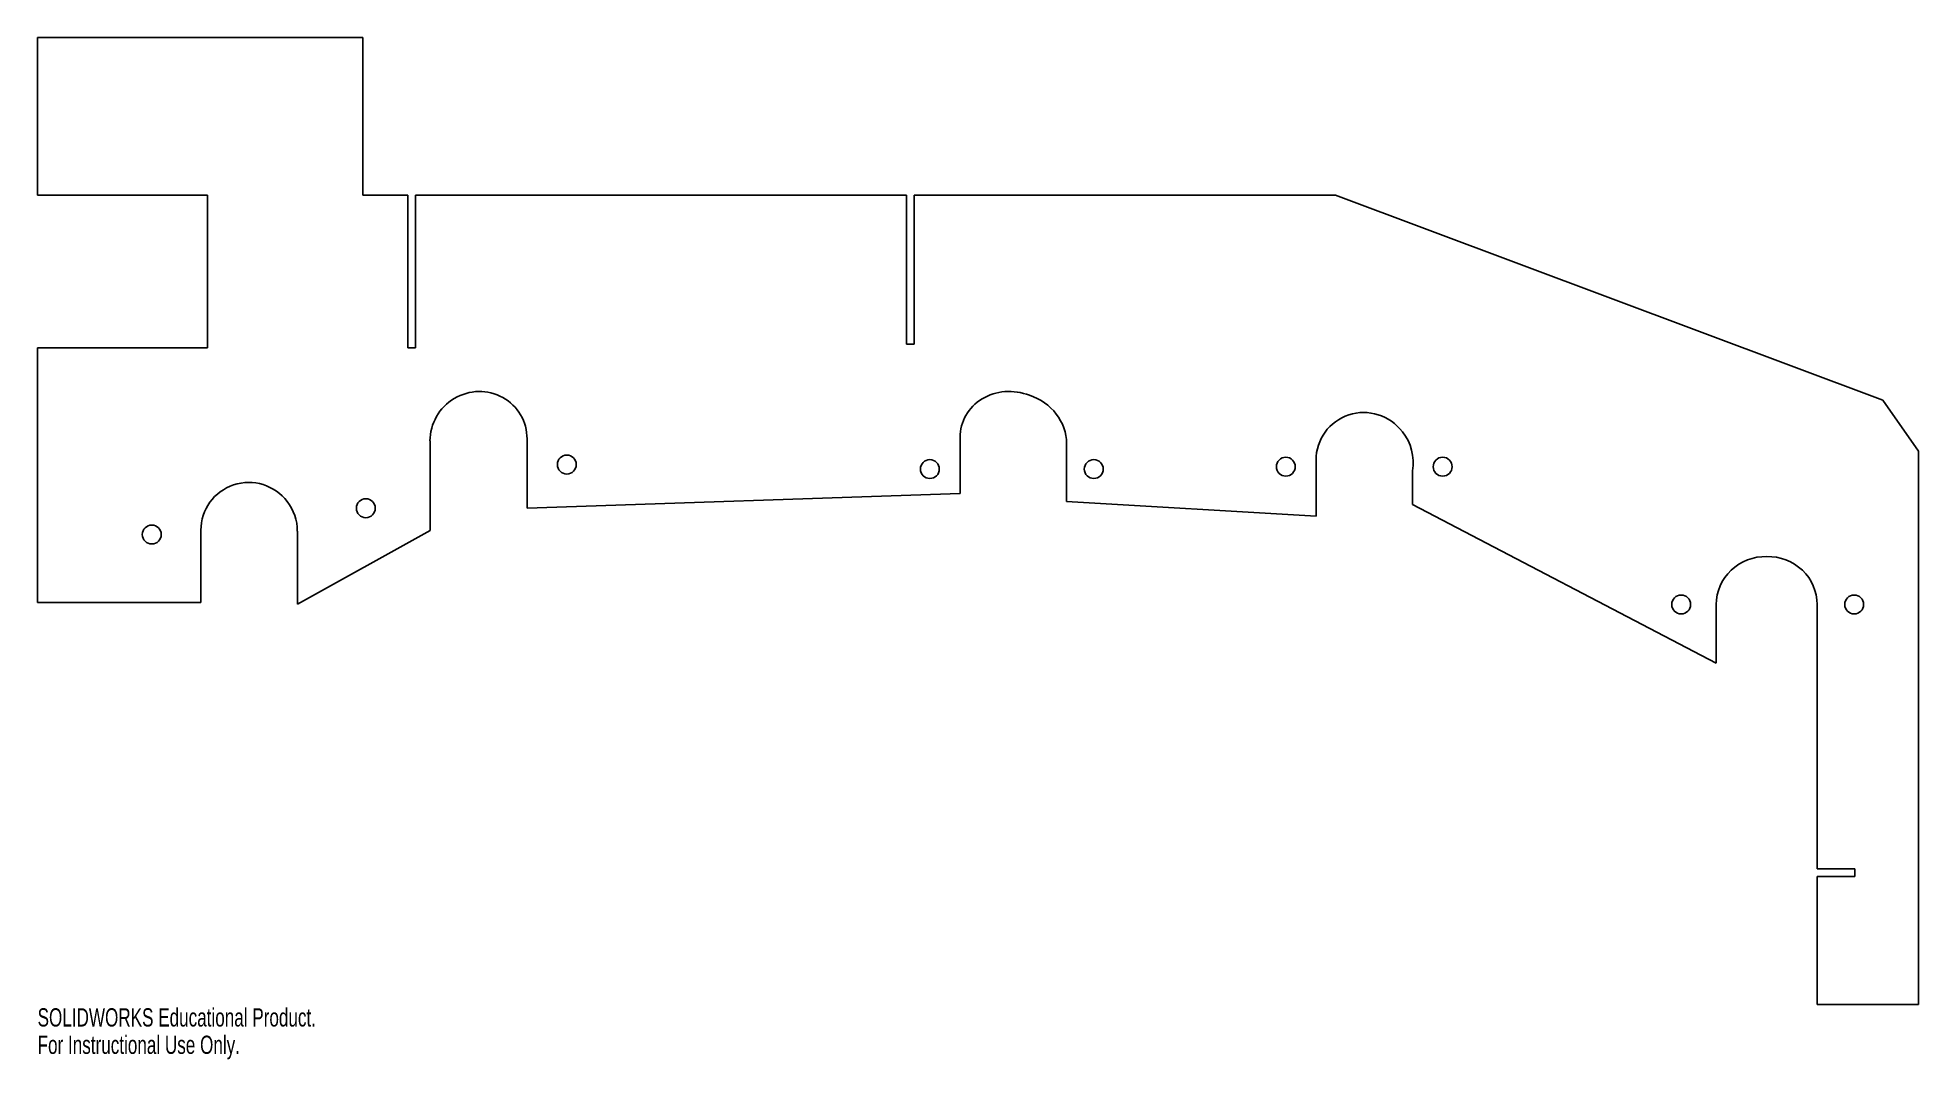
# Model space of a CAD drawing. Header units: millimetres. Extents: x -555 to -57, y 67 to 337.
import ezdxf

# ---------------------------------------------------------------- set-up
doc = ezdxf.new("R2010")
doc.units = ezdxf.units.MM
doc.styles.add('SLDTEXTSTYLE0', font='TXT', dxfattribs={"width": 0.7})

msp = doc.modelspace()

# ---------------------------------------------------------------- linework, layer by layer
at = {"color": 7, "linetype": 'Continuous', "lineweight": 25}
for p, q in [((-468.89, 337.29), (-554.96, 337.29)), ((-554.96, 337.29), (-554.96, 295.59)), ((-468.89, 295.59), (-468.89, 337.29)), ((-554.96, 295.59), (-509.96, 295.59)), ((-509.96, 295.59), (-509.96, 255.17)), ((-456.96, 295.59), (-468.89, 295.59)), ((-456.96, 255.17), (-456.96, 295.59)), ((-324.96, 295.59), (-454.96, 295.59)), ((-454.96, 295.59), (-454.96, 255.17)), ((-324.96, 256.16), (-324.96, 295.59)), ((-211.46, 295.59), (-322.96, 295.59)), ((-322.96, 295.59), (-322.96, 256.16)), ((-66.5, 241.27), (-211.46, 295.59)), ((-509.96, 255.17), (-554.96, 255.17)), ((-554.96, 255.17), (-554.96, 187.71)), ((-454.96, 255.17), (-456.96, 255.17)), ((-322.96, 256.16), (-324.96, 256.16)), ((-57.13, 227.77), (-66.5, 241.27)), ((-451.09, 206.75), (-451.09, 230.49)), ((-425.41, 231.03), (-425.41, 212.68)), ((-310.78, 216.54), (-310.78, 231.44)), ((-282.59, 229.8), (-282.59, 214.45)), ((-216.57, 210.62), (-216.57, 225.38)), ((-57.13, 81.3), (-57.13, 227.77)), ((-191.05, 222.6), (-191.05, 213.68)), ((-425.41, 212.68), (-310.78, 216.54)), ((-282.59, 214.45), (-216.57, 210.62)), ((-191.05, 213.68), (-110.62, 171.65)), ((-511.74, 187.71), (-511.74, 206.83)), ((-486.21, 187.24), (-451.09, 206.75)), ((-486.21, 206.62), (-486.21, 187.24)), ((-554.96, 187.71), (-511.74, 187.71)), ((-110.62, 171.65), (-110.62, 187.19)), ((-83.92, 187.19), (-83.92, 117.19)), ((-83.92, 117.19), (-73.92, 117.19)), ((-73.92, 115.19), (-83.92, 115.19)), ((-83.92, 115.19), (-83.92, 81.3)), ((-73.92, 117.19), (-73.92, 115.19)), ((-83.92, 81.3), (-57.13, 81.3))]:
    msp.add_line(p, q, dxfattribs=at)
for centre in [(-414.88, 224.24), (-318.78, 223.05), (-275.4, 223.05), (-224.57, 223.68), (-183.05, 223.68), (-468.09, 212.68), (-524.74, 205.71), (-119.92, 187.19), (-74.12, 187.19)]:
    msp.add_circle(centre, 2.5, dxfattribs=at)
for centre, major_axis, ratio, start_param, end_param in [((-297.09, 230.76), (-13.02, 4.61), 0.919355, 4.681405, 6.597941), ((-438.25, 230.76), (9.4, 8.94), 0.979187, 5.533263, 8.674856), ((-296.28, 230.47), (-13.02, 4.61), 0.919355, 3.456348, 4.743373), ((-203.81, 225.23), (7.92, -10.13), 0.987694, 1.558481, 4.042568), ((-203.62, 224.98), (7.92, -10.13), 0.987694, 0.725873, 1.583112), ((-499.03, 206.79), (7.73, -10.13), 0.996746, 1.564449, 4.058671), ((-498.93, 206.66), (7.73, -10.13), 0.996746, 0.917078, 1.577144), ((-97.52, 187.19), (13.1, 0), 0.969552, 1.551513, 3.141593), ((-97.02, 187.19), (13.1, 0), 0.969552, 0, 1.59008)]:
    msp.add_ellipse(centre, major_axis=major_axis, ratio=ratio, start_param=start_param, end_param=end_param, dxfattribs=at)

# ---------------------------------------------------------------- texts
at = {"color": 7, "linetype": 'Continuous', "char_height": 4.8336, "attachment_point": 1, "style": 'SLDTEXTSTYLE0'}
for s, insert in [('SOLIDWORKS Educational Product.', (-554.96, 80.28)), ('For Instructional Use Only.', (-554.96, 73.03))]:
    msp.add_mtext(s, dxfattribs=dict(at, insert=insert))

doc.saveas('drawing.dxf')
